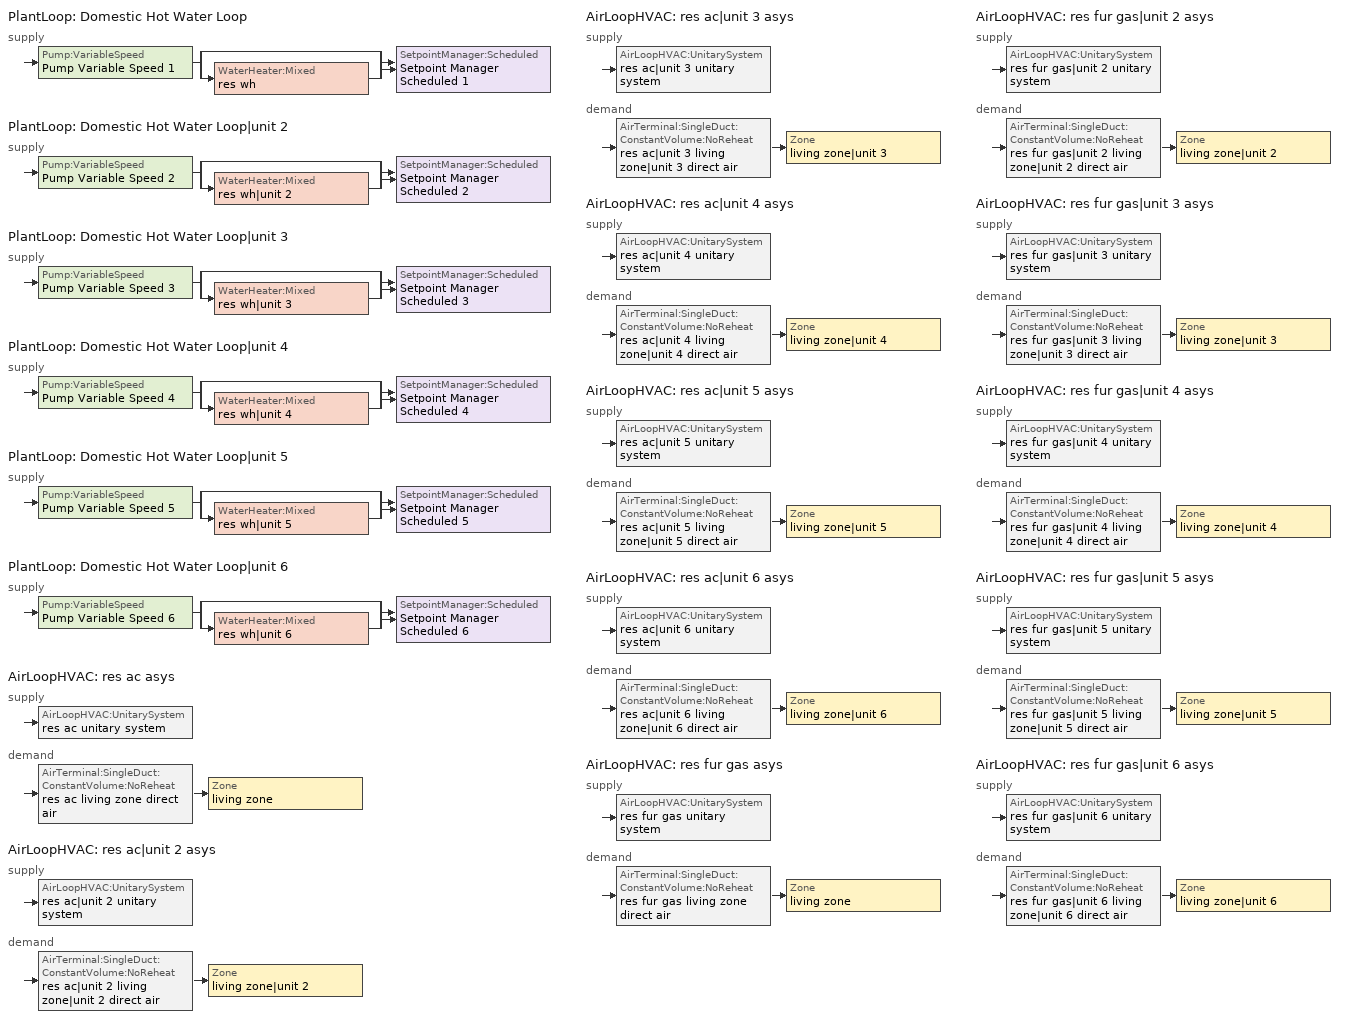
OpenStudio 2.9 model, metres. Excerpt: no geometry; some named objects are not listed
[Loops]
PlantLoop 'Domestic Hot Water Loop'
 supply: Pump:VariableSpeed 'Pump Variable Speed 1' > split
  | bypass
  | WaterHeater:Mixed 'res wh'
  join > SetpointManager:Scheduled 'Setpoint Manager Scheduled 1'
PlantLoop 'Domestic Hot Water Loop|unit 2'
 supply: Pump:VariableSpeed 'Pump Variable Speed 2' > split
  | bypass
  | WaterHeater:Mixed 'res wh|unit 2'
  join > SetpointManager:Scheduled 'Setpoint Manager Scheduled 2'
PlantLoop 'Domestic Hot Water Loop|unit 3'
 supply: Pump:VariableSpeed 'Pump Variable Speed 3' > split
  | bypass
  | WaterHeater:Mixed 'res wh|unit 3'
  join > SetpointManager:Scheduled 'Setpoint Manager Scheduled 3'
PlantLoop 'Domestic Hot Water Loop|unit 4'
 supply: Pump:VariableSpeed 'Pump Variable Speed 4' > split
  | bypass
  | WaterHeater:Mixed 'res wh|unit 4'
  join > SetpointManager:Scheduled 'Setpoint Manager Scheduled 4'
PlantLoop 'Domestic Hot Water Loop|unit 5'
 supply: Pump:VariableSpeed 'Pump Variable Speed 5' > split
  | bypass
  | WaterHeater:Mixed 'res wh|unit 5'
  join > SetpointManager:Scheduled 'Setpoint Manager Scheduled 5'
PlantLoop 'Domestic Hot Water Loop|unit 6'
 supply: Pump:VariableSpeed 'Pump Variable Speed 6' > split
  | bypass
  | WaterHeater:Mixed 'res wh|unit 6'
  join > SetpointManager:Scheduled 'Setpoint Manager Scheduled 6'
AirLoopHVAC 'res ac asys'
 supply: AirLoopHVAC:UnitarySystem 'res ac unitary system'
 demand: AirTerminal:SingleDuct:ConstantVolume:NoReheat 'res ac living zone direct air' > Zone 'living zone'
AirLoopHVAC 'res ac|unit 2 asys'
 supply: AirLoopHVAC:UnitarySystem 'res ac|unit 2 unitary system'
 demand: AirTerminal:SingleDuct:ConstantVolume:NoReheat 'res ac|unit 2 living zone|unit 2 direct air' > Zone 'living zone|unit 2'
AirLoopHVAC 'res ac|unit 3 asys'
 supply: AirLoopHVAC:UnitarySystem 'res ac|unit 3 unitary system'
 demand: AirTerminal:SingleDuct:ConstantVolume:NoReheat 'res ac|unit 3 living zone|unit 3 direct air' > Zone 'living zone|unit 3'
AirLoopHVAC 'res ac|unit 4 asys'
 supply: AirLoopHVAC:UnitarySystem 'res ac|unit 4 unitary system'
 demand: AirTerminal:SingleDuct:ConstantVolume:NoReheat 'res ac|unit 4 living zone|unit 4 direct air' > Zone 'living zone|unit 4'
AirLoopHVAC 'res ac|unit 5 asys'
 supply: AirLoopHVAC:UnitarySystem 'res ac|unit 5 unitary system'
 demand: AirTerminal:SingleDuct:ConstantVolume:NoReheat 'res ac|unit 5 living zone|unit 5 direct air' > Zone 'living zone|unit 5'
AirLoopHVAC 'res ac|unit 6 asys'
 supply: AirLoopHVAC:UnitarySystem 'res ac|unit 6 unitary system'
 demand: AirTerminal:SingleDuct:ConstantVolume:NoReheat 'res ac|unit 6 living zone|unit 6 direct air' > Zone 'living zone|unit 6'
AirLoopHVAC 'res fur gas asys'
 supply: AirLoopHVAC:UnitarySystem 'res fur gas unitary system'
 demand: AirTerminal:SingleDuct:ConstantVolume:NoReheat 'res fur gas living zone direct air' > Zone 'living zone'
AirLoopHVAC 'res fur gas|unit 2 asys'
 supply: AirLoopHVAC:UnitarySystem 'res fur gas|unit 2 unitary system'
 demand: AirTerminal:SingleDuct:ConstantVolume:NoReheat 'res fur gas|unit 2 living zone|unit 2 direct air' > Zone 'living zone|unit 2'
AirLoopHVAC 'res fur gas|unit 3 asys'
 supply: AirLoopHVAC:UnitarySystem 'res fur gas|unit 3 unitary system'
 demand: AirTerminal:SingleDuct:ConstantVolume:NoReheat 'res fur gas|unit 3 living zone|unit 3 direct air' > Zone 'living zone|unit 3'
AirLoopHVAC 'res fur gas|unit 4 asys'
 supply: AirLoopHVAC:UnitarySystem 'res fur gas|unit 4 unitary system'
 demand: AirTerminal:SingleDuct:ConstantVolume:NoReheat 'res fur gas|unit 4 living zone|unit 4 direct air' > Zone 'living zone|unit 4'
AirLoopHVAC 'res fur gas|unit 5 asys'
 supply: AirLoopHVAC:UnitarySystem 'res fur gas|unit 5 unitary system'
 demand: AirTerminal:SingleDuct:ConstantVolume:NoReheat 'res fur gas|unit 5 living zone|unit 5 direct air' > Zone 'living zone|unit 5'
AirLoopHVAC 'res fur gas|unit 6 asys'
 supply: AirLoopHVAC:UnitarySystem 'res fur gas|unit 6 unitary system'
 demand: AirTerminal:SingleDuct:ConstantVolume:NoReheat 'res fur gas|unit 6 living zone|unit 6 direct air' > Zone 'living zone|unit 6'
[Sizing:Zone] Zone Cooling Design Supply Air Temperature Input Method=SupplyAirTemperature; Zone Cooling Design Supply Air Temperature {C}=14; Zone Cooling Design Supply Air Temperature Difference {deltaC}=11.11; Zone Heating Design Supply Air Temperature Input Method=SupplyAirTemperature; Zone Heating Design Supply Air Temperature {C}=40; Zone Heating Design Supply Air Temperature Difference {deltaC}=11.11; Zone Cooling Design Supply Air Humidity Ratio {kg-H2O/kg-air}=0.0085; Zone Heating Design Supply Air Humidity Ratio {kg-H2O/kg-air}=0.008; Cooling Design Air Flow Method=DesignDay; Heating Design Air Flow Method=DesignDay; Account for Dedicated Outdoor Air System=No; Dedicated Outdoor Air System Control Strategy=NeutralSupplyAir; Dedicated Outdoor Air Low Setpoint Temperature for Design {C}=autosize; Dedicated Outdoor Air High Setpoint Temperature for Design {C}=autosize
living zone; living zone|unit 2; living zone|unit 3; living zone|unit 4; living zone|unit 5; living zone|unit 6; corridor zone; unfinished basement zone; res ds res ac asys ret air zone; res ds res fur gas asys ret air zone; res ds res ac_unit 2 asys ret air zone; res ds res fur gas_unit 2 asys ret air zone; res ds res ac_unit 3 asys ret air zone; res ds res fur gas_unit 3 asys ret air zone; res ds res ac_unit 4 asys ret air zone; res ds res fur gas_unit 4 asys ret air zone; res ds res ac_unit 5 asys ret air zone; res ds res fur gas_unit 5 asys ret air zone; res ds res ac_unit 6 asys ret air zone; res ds res fur gas_unit 6 asys ret air zone
[Zone equipment]
living zone: res ac living zone direct air, res fur gas living zone direct air
living zone|unit 2: res ac|unit 2 living zone|unit 2 direct air, res fur gas|unit 2 living zone|unit 2 direct air
living zone|unit 3: res ac|unit 3 living zone|unit 3 direct air, res fur gas|unit 3 living zone|unit 3 direct air
living zone|unit 4: res ac|unit 4 living zone|unit 4 direct air, res fur gas|unit 4 living zone|unit 4 direct air
living zone|unit 5: res ac|unit 5 living zone|unit 5 direct air, res fur gas|unit 5 living zone|unit 5 direct air
living zone|unit 6: res ac|unit 6 living zone|unit 6 direct air, res fur gas|unit 6 living zone|unit 6 direct air
[External:File]
8760.csv: File=8760.csv
[PlantLoop] Glycol Concentration=0; Maximum Loop Flow Rate {m3/s}=0.01; Plant Loop Volume {m3}=0.003; Load Distribution Scheme=Optimal
Domestic Hot Water Loop; Domestic Hot Water Loop|unit 2; Domestic Hot Water Loop|unit 3; Domestic Hot Water Loop|unit 4; Domestic Hot Water Loop|unit 5; Domestic Hot Water Loop|unit 6
[Sizing:Plant] Loop Type=Heating; Design Loop Exit Temperature {C}=51.6667; Loop Design Temperature Difference {deltaC}=5.55556; Sizing Option=NonCoincident; Zone Timesteps in Averaging Window=1; Coincident Sizing Factor Mode=None
Domestic Hot Water Loop; Domestic Hot Water Loop|unit 2; Domestic Hot Water Loop|unit 3; Domestic Hot Water Loop|unit 4; Domestic Hot Water Loop|unit 5; Domestic Hot Water Loop|unit 6
[Pump:VariableSpeed] Rated Flow Rate {m3/s}=0.01; Rated Pump Head {Pa}=1; Rated Power Consumption {W}=0; Motor Efficiency=1; Fraction of Motor Inefficiencies to Fluid Stream=0; Coefficient 1 of the Part Load Performance Curve=0; Coefficient 2 of the Part Load Performance Curve=1; Coefficient 3 of the Part Load Performance Curve=0; Coefficient 4 of the Part Load Performance Curve=0; Pump Control Type=Intermittent; Skin Loss Radiative Fraction=0.5; Design Power Sizing Method=PowerPerFlowPerPressure; Design Electric Power per Unit Flow Rate {W/(m3/s)}=348701.1; Design Shaft Power per Unit Flow Rate per Unit Head {W-s/m3-Pa}=1.28205; Design Minimum Flow Rate Fraction=0
Pump Variable Speed 1; Pump Variable Speed 2; Pump Variable Speed 3; Pump Variable Speed 4; Pump Variable Speed 5; Pump Variable Speed 6
[SetpointManager:Scheduled] Control Variable=Temperature
Name | Schedule
Setpoint Manager Scheduled 1 | dhw temp
Setpoint Manager Scheduled 2 | dhw temp 1
Setpoint Manager Scheduled 3 | dhw temp 2
Setpoint Manager Scheduled 4 | dhw temp 3
Setpoint Manager Scheduled 5 | dhw temp 4
Setpoint Manager Scheduled 6 | dhw temp 5
[WaterHeater:Mixed] Tank Volume {m3}=0.107884; Deadband Temperature Difference {deltaC}=2; Maximum Temperature Limit {C}=99; Heater Control Type=Cycle; Heater Maximum Capacity {W}=11722.8; Heater Minimum Capacity {W}=0; Heater Fuel Type=NaturalGas; Heater Thermal Efficiency=0.773298; Off Cycle Parasitic Fuel Consumption Rate {W}=0; Off Cycle Parasitic Fuel Type=Electricity; Off Cycle Parasitic Heat Fraction to Tank=0; On Cycle Parasitic Fuel Consumption Rate {W}=0; On Cycle Parasitic Fuel Type=Electricity; On Cycle Parasitic Heat Fraction to Tank=0; Ambient Temperature Indicator=ThermalZone; Ambient Temperature Thermal Zone=unfinished basement zone; Off Cycle Loss Coefficient to Ambient Temperature {W/K}=4.15693; Off Cycle Loss Fraction to Thermal Zone=0.64; On Cycle Loss Coefficient to Ambient Temperature {W/K}=4.15693; On Cycle Loss Fraction to Thermal Zone=1; Use Side Effectiveness=1; Source Side Effectiveness=1; Use Side Design Flow Rate {m3/s}=autosize; Source Side Design Flow Rate {m3/s}=autosize; Indirect Water Heating Recovery Time {hr}=1.5; Source Side Flow Control Mode=IndirectHeatPrimarySetpoint
Name | Setpoint Temperature Schedule
res wh | WH Setpoint Temp
res wh|unit 2 | WH Setpoint Temp 1
res wh|unit 3 | WH Setpoint Temp 2
res wh|unit 4 | WH Setpoint Temp 3
res wh|unit 5 | WH Setpoint Temp 4
res wh|unit 6 | WH Setpoint Temp 5
[Coil:Cooling:DX:SingleSpeed] Availability Schedule=Always On Discrete; Rated Total Cooling Capacity {W}=17584.3; Rated Sensible Heat Ratio=0.740403; Rated COP {W/W}=3.95054; Rated Air Flow Rate {m3/s}=0.911095; Rated Evaporator Fan Power Per Volume Flow Rate {W/(m3/s)}=773.391; Nominal Time for Condensate Removal to Begin {s}=1000; Ratio of Initial Moisture Evaporation Rate and Steady State Latent Capacity=1.5; Maximum Cycling Rate {cycles/hr}=3; Latent Capacity Time Constant {s}=45; Condenser Type=AirCooled; Evaporative Condenser Effectiveness=0; Evaporative Condenser Air Flow Rate {m3/s}=Autosize; Evaporative Condenser Pump Rated Power Consumption {W}=Autosize; Crankcase Heater Capacity {W}=0; Maximum Outdoor Dry-Bulb Temperature for Crankcase Heater Operation {C}=12.7778; Basin Heater Capacity {W/K}=0; Basin Heater Setpoint Temperature {C}=10
Name | Total Cooling Capacity Function of Temperature Curve | Total Cooling Capacity Function of Flow Fraction Curve | Energy Input Ratio Function of Temperature Curve | Energy Input Ratio Function of Flow Fraction Curve | Part Load Fraction Correlation Curve
res ac cooling coil | Cool-Cap-fT1 | Cool-Cap-fFF1 | Cool-EIR-fT1 | Cool-EIR-fFF1 | Cool-PLF-fPLR1
res ac|unit 2 cooling coil | Cool-Cap-fT1 1 | Cool-Cap-fFF1 1 | Cool-EIR-fT1 1 | Cool-EIR-fFF1 1 | Cool-PLF-fPLR1 1
res ac|unit 3 cooling coil | Cool-Cap-fT1 2 | Cool-Cap-fFF1 2 | Cool-EIR-fT1 2 | Cool-EIR-fFF1 2 | Cool-PLF-fPLR1 2
res ac|unit 4 cooling coil | Cool-Cap-fT1 3 | Cool-Cap-fFF1 3 | Cool-EIR-fT1 3 | Cool-EIR-fFF1 3 | Cool-PLF-fPLR1 3
res ac|unit 5 cooling coil | Cool-Cap-fT1 4 | Cool-Cap-fFF1 4 | Cool-EIR-fT1 4 | Cool-EIR-fFF1 4 | Cool-PLF-fPLR1 4
res ac|unit 6 cooling coil | Cool-Cap-fT1 5 | Cool-Cap-fFF1 5 | Cool-EIR-fT1 5 | Cool-EIR-fFF1 5 | Cool-PLF-fPLR1 5
[Fan:OnOff] Availability Schedule=Always On Discrete; Fan Total Efficiency=0.75; Pressure Rise {Pa}=794.58; Maximum Flow Rate {m3/s}=1.17751; Motor Efficiency=1; Motor In Airstream Fraction=1
Name | Fan Power Ratio Function of Speed Ratio Curve | Fan Efficiency Ratio Function of Speed Ratio Curve
res ac clg supply fan | Fan On Off Power Curve | Fan On Off Efficiency Curve
res ac|unit 2 clg supply fan | Fan On Off Power Curve 1 | Fan On Off Efficiency Curve 1
res ac|unit 3 clg supply fan | Fan On Off Power Curve 2 | Fan On Off Efficiency Curve 2
res ac|unit 4 clg supply fan | Fan On Off Power Curve 3 | Fan On Off Efficiency Curve 3
res ac|unit 5 clg supply fan | Fan On Off Power Curve 4 | Fan On Off Efficiency Curve 4
res ac|unit 6 clg supply fan | Fan On Off Power Curve 5 | Fan On Off Efficiency Curve 5
res fur gas htg supply fan | Fan On Off Power Curve 6 | Fan On Off Efficiency Curve 6
res fur gas|unit 2 htg supply fan | Fan On Off Power Curve 7 | Fan On Off Efficiency Curve 7
res fur gas|unit 3 htg supply fan | Fan On Off Power Curve 8 | Fan On Off Efficiency Curve 8
res fur gas|unit 4 htg supply fan | Fan On Off Power Curve 9 | Fan On Off Efficiency Curve 9
res fur gas|unit 5 htg supply fan | Fan On Off Power Curve 10 | Fan On Off Efficiency Curve 10
res fur gas|unit 6 htg supply fan | Fan On Off Power Curve 11 | Fan On Off Efficiency Curve 11
[AirLoopHVAC:UnitarySystem] Control Type=Load; Dehumidification Control Type=None; Availability Schedule=Always On Discrete; Fan Placement=BlowThrough; Supply Air Fan Operating Mode Schedule=Always Off Discrete; DX Heating Coil Sizing Ratio=1; Use DOAS DX Cooling Coil=No; DOAS DX Cooling Coil Leaving Minimum Air Temperature {C}=2; Latent Load Control=SensibleOnlyLoadControl; Supply Air Flow Rate Method During Cooling Operation=SupplyAirFlowRate; Supply Air Flow Rate Method During Heating Operation=SupplyAirFlowRate; Supply Air Flow Rate When No Cooling or Heating is Required {m3/s}=0; Maximum Supply Air Temperature {C}=48.8889; Maximum Outdoor Dry-Bulb Temperature for Supplemental Heater Operation {C}=21; Maximum Cycling Rate {cycles/hr}=2.5; Heat Pump Time Constant {s}=60; Fraction of On-Cycle Power Use=0.01; Heat Pump Fan Delay Time {s}=60; Ancilliary On-Cycle Electric Power {W}=0; Ancilliary Off-Cycle Electric Power {W}=0
Name | Controlling Zone or Thermostat Location | Supply Fan | Cooling Coil | Supply Air Flow Rate During Cooling Operation {m3/s} | Supply Air Flow Rate During Heating Operation {m3/s} | Heating Coil
res ac unitary system | living zone | res ac clg supply fan | res ac cooling coil | 1.17751 | 0
res ac|unit 2 unitary system | living zone|unit 2 | res ac|unit 2 clg supply fan | res ac|unit 2 cooling coil | 1.17751 | 0
res ac|unit 3 unitary system | living zone|unit 3 | res ac|unit 3 clg supply fan | res ac|unit 3 cooling coil | 1.17751 | 0
res ac|unit 4 unitary system | living zone|unit 4 | res ac|unit 4 clg supply fan | res ac|unit 4 cooling coil | 1.17751 | 0
res ac|unit 5 unitary system | living zone|unit 5 | res ac|unit 5 clg supply fan | res ac|unit 5 cooling coil | 1.17751 | 0
res ac|unit 6 unitary system | living zone|unit 6 | res ac|unit 6 clg supply fan | res ac|unit 6 cooling coil | 1.17751 | 0
res fur gas unitary system | living zone | res fur gas htg supply fan |  | 0 | 1.04204 | res fur gas heating coil
res fur gas|unit 2 unitary system | living zone|unit 2 | res fur gas|unit 2 htg supply fan |  | 0 | 1.04204 | res fur gas|unit 2 heating coil
res fur gas|unit 3 unitary system | living zone|unit 3 | res fur gas|unit 3 htg supply fan |  | 0 | 1.04204 | res fur gas|unit 3 heating coil
res fur gas|unit 4 unitary system | living zone|unit 4 | res fur gas|unit 4 htg supply fan |  | 0 | 1.04204 | res fur gas|unit 4 heating coil
res fur gas|unit 5 unitary system | living zone|unit 5 | res fur gas|unit 5 htg supply fan |  | 0 | 1.04204 | res fur gas|unit 5 heating coil
res fur gas|unit 6 unitary system | living zone|unit 6 | res fur gas|unit 6 htg supply fan |  | 0 | 1.04204 | res fur gas|unit 6 heating coil
[AirLoopHVAC] Availability Schedule=Always On Discrete; Design Supply Air Flow Rate {m3/s}=1.17751
res ac asys; res ac|unit 2 asys; res ac|unit 3 asys; res ac|unit 4 asys; res ac|unit 5 asys; res ac|unit 6 asys; res fur gas asys; res fur gas|unit 2 asys; res fur gas|unit 3 asys; res fur gas|unit 4 asys; res fur gas|unit 5 asys; res fur gas|unit 6 asys
[Sizing:System] Type of Load to Size On=Sensible; Design Outdoor Air Flow Rate {m3/s}=Autosize; Central Heating Maximum System Air Flow Ratio=0.3; Preheat Design Temperature {C}=7; Preheat Design Humidity Ratio {kg-H2O/kg-Air}=0.008; Precool Design Temperature {C}=12.8; Precool Design Humidity Ratio {kg-H2O/kg-Air}=0.008; Central Cooling Design Supply Air Temperature {C}=12.8; Central Heating Design Supply Air Temperature {C}=16.7; Sizing Option=NonCoincident; 100% Outdoor Air in Cooling=Yes; 100% Outdoor Air in Heating=Yes; Central Cooling Design Supply Air Humidity Ratio {kg-H2O/kg-Air}=0.0085; Central Heating Design Supply Air Humidity Ratio {kg-H2O/kg-Air}=0.008; Cooling Design Air Flow Method=DesignDay; Cooling Design Air Flow Rate {m3/s}=0; Heating Design Air Flow Method=DesignDay; Heating Design Air Flow Rate {m3/s}=0; System Outdoor Air Method=ZoneSum; Zone Maximum Outdoor Air Fraction=1; Cooling Supply Air Flow Rate Per Floor Area {m3/s-m2}=0.00996765; Cooling Fraction of Autosized Cooling Supply Air Flow Rate=1; Cooling Supply Air Flow Rate Per Unit Cooling Capacity {m3/s-W}=3.94755e-05; Heating Supply Air Flow Rate Per Floor Area {m3/s-m2}=0.00996765; Heating Fraction of Autosized Heating Supply Air Flow Rate=1; Heating Fraction of Autosized Cooling Supply Air Flow Rate=1; Heating Supply Air Flow Rate Per Unit Heating Capacity {m3/s-W}=3.15882e-05; Cooling Design Capacity Method=CoolingDesignCapacity; Cooling Design Capacity {W}=autosize; Cooling Design Capacity Per Floor Area {W/m2}=234.7; Fraction of Autosized Cooling Design Capacity=1; Heating Design Capacity Method=HeatingDesignCapacity; Heating Design Capacity {W}=autosize; Heating Design Capacity Per Floor Area {W/m2}=157; Fraction of Autosized Heating Design Capacity=1; Central Cooling Capacity Control Method=OnOff
res ac asys; res ac|unit 2 asys; res ac|unit 3 asys; res ac|unit 4 asys; res ac|unit 5 asys; res ac|unit 6 asys; res fur gas asys; res fur gas|unit 2 asys; res fur gas|unit 3 asys; res fur gas|unit 4 asys; res fur gas|unit 5 asys; res fur gas|unit 6 asys
[AirTerminal:SingleDuct:ConstantVolume:NoReheat] Availability Schedule=Always On Discrete; Maximum Air Flow Rate {m3/s}=1.17751
res ac living zone direct air; res ac|unit 2 living zone|unit 2 direct air; res ac|unit 3 living zone|unit 3 direct air; res ac|unit 4 living zone|unit 4 direct air; res ac|unit 5 living zone|unit 5 direct air; res ac|unit 6 living zone|unit 6 direct air; res fur gas living zone direct air; res fur gas|unit 2 living zone|unit 2 direct air; res fur gas|unit 3 living zone|unit 3 direct air; res fur gas|unit 4 living zone|unit 4 direct air; res fur gas|unit 5 living zone|unit 5 direct air; res fur gas|unit 6 living zone|unit 6 direct air
[Coil:Heating:Gas] Availability Schedule=Always On Discrete; Gas Burner Efficiency=0.8; Nominal Capacity {W}=29307.1; Parasitic Electric Load {W}=76; Parasitic Gas Load {W}=0; Fuel Type=NaturalGas
res fur gas heating coil; res fur gas|unit 2 heating coil; res fur gas|unit 3 heating coil; res fur gas|unit 4 heating coil; res fur gas|unit 5 heating coil; res fur gas|unit 6 heating coil
[EnergyManagementSystem:Sensor]
Name | Output Variable or Output Meter | Output Variable or Output Meter Index Key
res_nv_pb_s | Site Outdoor Air Barometric Pressure
res_af_vw_s | Site Wind Speed
res_nv_wt_s | Site Outdoor Air Humidity Ratio
res_af_1_tin_s | Zone Mean Air Temperature | living zone
res_af_1_tt_s | Zone Outdoor Air Drybulb Temperature | living zone
res_nv_1_nva_s | Schedule Value | res nv_1 avail schedule
res_nv_1_sp_s | Schedule Value | res nv_1 temp schedule
res_ds_res_ac_asys_fan_rtf_s | Fan Runtime Fraction | res ac clg supply fan
res_ds_res_fur_gas_asys_fan_rtf_s | Fan Runtime Fraction | res fur gas htg supply fan
res_ds_res_ac_asys_win_s; res_ds_res_fur_gas_asys_win_s | Zone Mean Air Humidity Ratio | living zone
res_ds_res_ac_asys_ah_mfr_s | System Node Mass Flow Rate | Node 77
res_ds_res_ac_asys_ah_vfr_s | System Node Current Density Volume Flow Rate | Node 77
res_ds_res_ac_asys_ah_tt_s | System Node Temperature | Node 77
res_ds_res_ac_asys_ra_t_s | System Node Temperature | Node 80
res_ds_res_ac_asys_ah_wt_s | System Node Humidity Ratio | Node 77
res_ds_res_ac_asys_ra_w_s | System Node Humidity Ratio | Node 80
res_ds_res_ac_asys_ah_t_s; res_ds_res_fur_gas_asys_ah_t_s; res_ds_res_ac_unit_2_asys_ah_t_s; res_ds_res_fur_gas_unit_2_asys_ah_t_s; res_ds_res_ac_unit_3_asys_ah_t_s; res_ds_res_fur_gas_unit_3_asys_ah_t_s; res_ds_res_ac_unit_4_asys_ah_t_s; res_ds_res_fur_gas_unit_4_asys_ah_t_s; res_ds_res_ac_unit_5_asys_ah_t_s; res_ds_res_fur_gas_unit_5_asys_ah_t_s; res_ds_res_ac_unit_6_asys_ah_t_s; res_ds_res_fur_gas_unit_6_asys_ah_t_s | Zone Air Temperature | unfinished basement zone
res_ds_res_ac_asys_ah_w_s; res_ds_res_fur_gas_asys_ah_w_s; res_ds_res_ac_unit_2_asys_ah_w_s; res_ds_res_fur_gas_unit_2_asys_ah_w_s; res_ds_res_ac_unit_3_asys_ah_w_s; res_ds_res_fur_gas_unit_3_asys_ah_w_s; res_ds_res_ac_unit_4_asys_ah_w_s; res_ds_res_fur_gas_unit_4_asys_ah_w_s; res_ds_res_ac_unit_5_asys_ah_w_s; res_ds_res_fur_gas_unit_5_asys_ah_w_s; res_ds_res_ac_unit_6_asys_ah_w_s; res_ds_res_fur_gas_unit_6_asys_ah_w_s | Zone Mean Air Humidity Ratio | unfinished basement zone
res_ds_res_fur_gas_asys_ah_mfr_s | System Node Mass Flow Rate | Node 119
res_ds_res_fur_gas_asys_ah_vfr_s | System Node Current Density Volume Flow Rate | Node 119
res_ds_res_fur_gas_asys_ah_tt_s | System Node Temperature | Node 119
res_ds_res_fur_gas_asys_ra_t_s | System Node Temperature | Node 122
res_ds_res_fur_gas_asys_ah_wt_s | System Node Humidity Ratio | Node 119
res_ds_res_fur_gas_asys_ra_w_s | System Node Humidity Ratio | Node 122
res_infil_1_range_sch_s | Schedule Value | res mv_1 range exhaust schedule
res_infil_1_bath_sch_s | Schedule Value | res mv_1 bath exhaust schedule
res_infil_1_wh_sch_s; res_infil_2_wh_sch_s; res_infil_3_wh_sch_s; res_infil_4_wh_sch_s; res_infil_5_wh_sch_s; res_infil_6_wh_sch_s | Schedule Value | Always On Discrete
res_af_2_tin_s | Zone Mean Air Temperature | living zone|unit 2
res_af_2_tt_s | Zone Outdoor Air Drybulb Temperature | living zone|unit 2
res_nv_2_nva_s | Schedule Value | res nv_2 avail schedule
res_nv_2_sp_s | Schedule Value | res nv_2 temp schedule
res_ds_res_ac_unit_2_asys_fan_rtf_s | Fan Runtime Fraction | res ac|unit 2 clg supply fan
res_ds_res_fur_gas_unit_2_asys_fan_rtf_s | Fan Runtime Fraction | res fur gas|unit 2 htg supply fan
res_ds_res_ac_unit_2_asys_win_s; res_ds_res_fur_gas_unit_2_asys_win_s | Zone Mean Air Humidity Ratio | living zone|unit 2
res_ds_res_ac_unit_2_asys_ah_mfr_s | System Node Mass Flow Rate | Node 84
res_ds_res_ac_unit_2_asys_ah_vfr_s | System Node Current Density Volume Flow Rate | Node 84
res_ds_res_ac_unit_2_asys_ah_tt_s | System Node Temperature | Node 84
res_ds_res_ac_unit_2_asys_ra_t_s | System Node Temperature | Node 87
res_ds_res_ac_unit_2_asys_ah_wt_s | System Node Humidity Ratio | Node 84
res_ds_res_ac_unit_2_asys_ra_w_s | System Node Humidity Ratio | Node 87
res_ds_res_fur_gas_unit_2_asys_ah_mfr_s | System Node Mass Flow Rate | Node 126
res_ds_res_fur_gas_unit_2_asys_ah_vfr_s | System Node Current Density Volume Flow Rate | Node 126
res_ds_res_fur_gas_unit_2_asys_ah_tt_s | System Node Temperature | Node 126
res_ds_res_fur_gas_unit_2_asys_ra_t_s | System Node Temperature | Node 129
res_ds_res_fur_gas_unit_2_asys_ah_wt_s | System Node Humidity Ratio | Node 126
res_ds_res_fur_gas_unit_2_asys_ra_w_s | System Node Humidity Ratio | Node 129
res_infil_2_range_sch_s | Schedule Value | res mv_2 range exhaust schedule
res_infil_2_bath_sch_s | Schedule Value | res mv_2 bath exhaust schedule
res_af_3_tin_s | Zone Mean Air Temperature | living zone|unit 3
res_af_3_tt_s | Zone Outdoor Air Drybulb Temperature | living zone|unit 3
res_nv_3_nva_s | Schedule Value | res nv_3 avail schedule
res_nv_3_sp_s | Schedule Value | res nv_3 temp schedule
res_ds_res_ac_unit_3_asys_fan_rtf_s | Fan Runtime Fraction | res ac|unit 3 clg supply fan
res_ds_res_fur_gas_unit_3_asys_fan_rtf_s | Fan Runtime Fraction | res fur gas|unit 3 htg supply fan
res_ds_res_ac_unit_3_asys_win_s; res_ds_res_fur_gas_unit_3_asys_win_s | Zone Mean Air Humidity Ratio | living zone|unit 3
res_ds_res_ac_unit_3_asys_ah_mfr_s | System Node Mass Flow Rate | Node 91
res_ds_res_ac_unit_3_asys_ah_vfr_s | System Node Current Density Volume Flow Rate | Node 91
res_ds_res_ac_unit_3_asys_ah_tt_s | System Node Temperature | Node 91
res_ds_res_ac_unit_3_asys_ra_t_s | System Node Temperature | Node 94
res_ds_res_ac_unit_3_asys_ah_wt_s | System Node Humidity Ratio | Node 91
res_ds_res_ac_unit_3_asys_ra_w_s | System Node Humidity Ratio | Node 94
res_ds_res_fur_gas_unit_3_asys_ah_mfr_s | System Node Mass Flow Rate | Node 133
res_ds_res_fur_gas_unit_3_asys_ah_vfr_s | System Node Current Density Volume Flow Rate | Node 133
res_ds_res_fur_gas_unit_3_asys_ah_tt_s | System Node Temperature | Node 133
res_ds_res_fur_gas_unit_3_asys_ra_t_s | System Node Temperature | Node 136
res_ds_res_fur_gas_unit_3_asys_ah_wt_s | System Node Humidity Ratio | Node 133
res_ds_res_fur_gas_unit_3_asys_ra_w_s | System Node Humidity Ratio | Node 136
res_infil_3_range_sch_s | Schedule Value | res mv_3 range exhaust schedule
res_infil_3_bath_sch_s | Schedule Value | res mv_3 bath exhaust schedule
res_af_4_tin_s | Zone Mean Air Temperature | living zone|unit 4
res_af_4_tt_s | Zone Outdoor Air Drybulb Temperature | living zone|unit 4
res_nv_4_nva_s | Schedule Value | res nv_4 avail schedule
res_nv_4_sp_s | Schedule Value | res nv_4 temp schedule
res_ds_res_ac_unit_4_asys_fan_rtf_s | Fan Runtime Fraction | res ac|unit 4 clg supply fan
res_ds_res_fur_gas_unit_4_asys_fan_rtf_s | Fan Runtime Fraction | res fur gas|unit 4 htg supply fan
res_ds_res_ac_unit_4_asys_win_s; res_ds_res_fur_gas_unit_4_asys_win_s | Zone Mean Air Humidity Ratio | living zone|unit 4
res_ds_res_ac_unit_4_asys_ah_mfr_s | System Node Mass Flow Rate | Node 98
res_ds_res_ac_unit_4_asys_ah_vfr_s | System Node Current Density Volume Flow Rate | Node 98
res_ds_res_ac_unit_4_asys_ah_tt_s | System Node Temperature | Node 98
res_ds_res_ac_unit_4_asys_ra_t_s | System Node Temperature | Node 101
res_ds_res_ac_unit_4_asys_ah_wt_s | System Node Humidity Ratio | Node 98
res_ds_res_ac_unit_4_asys_ra_w_s | System Node Humidity Ratio | Node 101
res_ds_res_fur_gas_unit_4_asys_ah_mfr_s | System Node Mass Flow Rate | Node 140
res_ds_res_fur_gas_unit_4_asys_ah_vfr_s | System Node Current Density Volume Flow Rate | Node 140
res_ds_res_fur_gas_unit_4_asys_ah_tt_s | System Node Temperature | Node 140
res_ds_res_fur_gas_unit_4_asys_ra_t_s | System Node Temperature | Node 143
res_ds_res_fur_gas_unit_4_asys_ah_wt_s | System Node Humidity Ratio | Node 140
res_ds_res_fur_gas_unit_4_asys_ra_w_s | System Node Humidity Ratio | Node 143
res_infil_4_range_sch_s | Schedule Value | res mv_4 range exhaust schedule
res_infil_4_bath_sch_s | Schedule Value | res mv_4 bath exhaust schedule
res_af_5_tin_s | Zone Mean Air Temperature | living zone|unit 5
res_af_5_tt_s | Zone Outdoor Air Drybulb Temperature | living zone|unit 5
res_nv_5_nva_s | Schedule Value | res nv_5 avail schedule
res_nv_5_sp_s | Schedule Value | res nv_5 temp schedule
res_ds_res_ac_unit_5_asys_fan_rtf_s | Fan Runtime Fraction | res ac|unit 5 clg supply fan
res_ds_res_fur_gas_unit_5_asys_fan_rtf_s | Fan Runtime Fraction | res fur gas|unit 5 htg supply fan
res_ds_res_ac_unit_5_asys_win_s; res_ds_res_fur_gas_unit_5_asys_win_s | Zone Mean Air Humidity Ratio | living zone|unit 5
res_ds_res_ac_unit_5_asys_ah_mfr_s | System Node Mass Flow Rate | Node 105
res_ds_res_ac_unit_5_asys_ah_vfr_s | System Node Current Density Volume Flow Rate | Node 105
res_ds_res_ac_unit_5_asys_ah_tt_s | System Node Temperature | Node 105
res_ds_res_ac_unit_5_asys_ra_t_s | System Node Temperature | Node 108
res_ds_res_ac_unit_5_asys_ah_wt_s | System Node Humidity Ratio | Node 105
res_ds_res_ac_unit_5_asys_ra_w_s | System Node Humidity Ratio | Node 108
res_ds_res_fur_gas_unit_5_asys_ah_mfr_s | System Node Mass Flow Rate | Node 147
res_ds_res_fur_gas_unit_5_asys_ah_vfr_s | System Node Current Density Volume Flow Rate | Node 147
res_ds_res_fur_gas_unit_5_asys_ah_tt_s | System Node Temperature | Node 147
res_ds_res_fur_gas_unit_5_asys_ra_t_s | System Node Temperature | Node 150
res_ds_res_fur_gas_unit_5_asys_ah_wt_s | System Node Humidity Ratio | Node 147
res_ds_res_fur_gas_unit_5_asys_ra_w_s | System Node Humidity Ratio | Node 150
res_infil_5_range_sch_s | Schedule Value | res mv_5 range exhaust schedule
res_infil_5_bath_sch_s | Schedule Value | res mv_5 bath exhaust schedule
res_af_6_tin_s | Zone Mean Air Temperature | living zone|unit 6
res_af_6_tt_s | Zone Outdoor Air Drybulb Temperature | living zone|unit 6
res_nv_6_nva_s | Schedule Value | res nv_6 avail schedule
res_nv_6_sp_s | Schedule Value | res nv_6 temp schedule
res_ds_res_ac_unit_6_asys_fan_rtf_s | Fan Runtime Fraction | res ac|unit 6 clg supply fan
res_ds_res_fur_gas_unit_6_asys_fan_rtf_s | Fan Runtime Fraction | res fur gas|unit 6 htg supply fan
res_ds_res_ac_unit_6_asys_win_s; res_ds_res_fur_gas_unit_6_asys_win_s | Zone Mean Air Humidity Ratio | living zone|unit 6
res_ds_res_ac_unit_6_asys_ah_mfr_s | System Node Mass Flow Rate | Node 112
res_ds_res_ac_unit_6_asys_ah_vfr_s | System Node Current Density Volume Flow Rate | Node 112
res_ds_res_ac_unit_6_asys_ah_tt_s | System Node Temperature | Node 112
res_ds_res_ac_unit_6_asys_ra_t_s | System Node Temperature | Node 115
res_ds_res_ac_unit_6_asys_ah_wt_s | System Node Humidity Ratio | Node 112
res_ds_res_ac_unit_6_asys_ra_w_s | System Node Humidity Ratio | Node 115
res_ds_res_fur_gas_unit_6_asys_ah_mfr_s | System Node Mass Flow Rate | Node 154
res_ds_res_fur_gas_unit_6_asys_ah_vfr_s | System Node Current Density Volume Flow Rate | Node 154
res_ds_res_fur_gas_unit_6_asys_ah_tt_s | System Node Temperature | Node 154
res_ds_res_fur_gas_unit_6_asys_ra_t_s | System Node Temperature | Node 157
res_ds_res_fur_gas_unit_6_asys_ah_wt_s | System Node Humidity Ratio | Node 154
res_ds_res_fur_gas_unit_6_asys_ra_w_s | System Node Humidity Ratio | Node 157
res_infil_6_range_sch_s | Schedule Value | res mv_6 range exhaust schedule
res_infil_6_bath_sch_s | Schedule Value | res mv_6 bath exhaust schedule
[EnergyManagementSystem:Actuator]
Name | Actuated Component | Actuated Component Type | Actuated Component Control Type
res_nv_1_flow_act | res nv_1 flow | Zone Infiltration | Air Exchange Flow Rate
res_ds_res_ac_asys_SupSLkToLvEq_act | res ds res ac asys SupSLkToLvEq | OtherEquipment | Power Level
res_ds_res_ac_asys_SupLatLkToLvEq_act | res ds res ac asys SupLatLkToLvEq | OtherEquipment | Power Level
res_ds_res_ac_asys_SupDCnToLvEq_act | res ds res ac asys SupDCnToLvEq | OtherEquipment | Power Level
res_ds_res_ac_asys_SupDCnToAhEq_act | res ds res ac asys SupDCnToAhEq | OtherEquipment | Power Level
res_ds_res_ac_asys_RetDCnToPlEq_act | res ds res ac asys RetDCnToPlEq | OtherEquipment | Power Level
res_ds_res_ac_asys_RetDCnToAhEquip_act | res ds res ac asys RetDCnToAhEquip | OtherEquipment | Power Level
res_ds_res_ac_asys_SupSLkToAhEq_act | res ds res ac asys SupSLkToAhEq | OtherEquipment | Power Level
res_ds_res_ac_asys_SupLatLkToAhEq_act | res ds res ac asys SupLatLkToAhEq | OtherEquipment | Power Level
res_ds_res_ac_asys_RetSLkEq_act | res ds res ac asys RetSLkEq | OtherEquipment | Power Level
res_ds_res_ac_asys_RetLatLkEq_act | res ds res ac asys RetLatLkEq | OtherEquipment | Power Level
res_ds_res_ac_asys_AhToLivMix_act | res ds res ac asys AhToLivMix | ZoneMixing | Air Exchange Flow Rate
res_ds_res_ac_asys_LivToAhMix_act | res ds res ac asys LivToAhMix | ZoneMixing | Air Exchange Flow Rate
res_ds_res_fur_gas_asys_SupSLkToLvEq_act | res ds res fur gas asys SupSLkToLvEq | OtherEquipment | Power Level
res_ds_res_fur_gas_asys_SupLatLkToLvEq_act | res ds res fur gas asys SupLatLkToLvEq | OtherEquipment | Power Level
res_ds_res_fur_gas_asys_SupDCnToLvEq_act | res ds res fur gas asys SupDCnToLvEq | OtherEquipment | Power Level
res_ds_res_fur_gas_asys_SupDCnToAhEq_act | res ds res fur gas asys SupDCnToAhEq | OtherEquipment | Power Level
res_ds_res_fur_gas_asys_RetDCnToPlEq_act | res ds res fur gas asys RetDCnToPlEq | OtherEquipment | Power Level
res_ds_res_fur_gas_asys_RetDCnToAhEquip_act | res ds res fur gas asys RetDCnToAhEquip | OtherEquipment | Power Level
res_ds_res_fur_gas_asys_SupSLkToAhEq_act | res ds res fur gas asys SupSLkToAhEq | OtherEquipment | Power Level
res_ds_res_fur_gas_asys_SupLatLkToAhEq_act | res ds res fur gas asys SupLatLkToAhEq | OtherEquipment | Power Level
res_ds_res_fur_gas_asys_RetSLkEq_act | res ds res fur gas asys RetSLkEq | OtherEquipment | Power Level
res_ds_res_fur_gas_asys_RetLatLkEq_act | res ds res fur gas asys RetLatLkEq | OtherEquipment | Power Level
res_ds_res_fur_gas_asys_AhToLivMix_act | res ds res fur gas asys AhToLivMix | ZoneMixing | Air Exchange Flow Rate
res_ds_res_fur_gas_asys_LivToAhMix_act | res ds res fur gas asys LivToAhMix | ZoneMixing | Air Exchange Flow Rate
res_infil_1_house_fan_act | res infil_1 house fan | ElectricEquipment | Electric Power Level
res_infil_1_range_fan_act | res infil_1 range fan | ElectricEquipment | Electric Power Level
res_infil_1_bath_fan_act | res infil_1 bath fan | ElectricEquipment | Electric Power Level
res_infil_1_flow_act | res infil_1 flow | Zone Infiltration | Air Exchange Flow Rate
res_nv_2_flow_act | res nv_2 flow | Zone Infiltration | Air Exchange Flow Rate
res_ds_res_ac_unit_2_asys_SupSLkToLvEq_act | res ds res ac_unit 2 asys SupSLkToLvEq | OtherEquipment | Power Level
res_ds_res_ac_unit_2_asys_SupLatLkToLvEq_act | res ds res ac_unit 2 asys SupLatLkToLvEq | OtherEquipment | Power Level
res_ds_res_ac_unit_2_asys_SupDCnToLvEq_act | res ds res ac_unit 2 asys SupDCnToLvEq | OtherEquipment | Power Level
res_ds_res_ac_unit_2_asys_SupDCnToAhEq_act | res ds res ac_unit 2 asys SupDCnToAhEq | OtherEquipment | Power Level
res_ds_res_ac_unit_2_asys_RetDCnToPlEq_act | res ds res ac_unit 2 asys RetDCnToPlEq | OtherEquipment | Power Level
res_ds_res_ac_unit_2_asys_RetDCnToAhEquip_act | res ds res ac_unit 2 asys RetDCnToAhEquip | OtherEquipment | Power Level
res_ds_res_ac_unit_2_asys_SupSLkToAhEq_act | res ds res ac_unit 2 asys SupSLkToAhEq | OtherEquipment | Power Level
res_ds_res_ac_unit_2_asys_SupLatLkToAhEq_act | res ds res ac_unit 2 asys SupLatLkToAhEq | OtherEquipment | Power Level
res_ds_res_ac_unit_2_asys_RetSLkEq_act | res ds res ac_unit 2 asys RetSLkEq | OtherEquipment | Power Level
res_ds_res_ac_unit_2_asys_RetLatLkEq_act | res ds res ac_unit 2 asys RetLatLkEq | OtherEquipment | Power Level
res_ds_res_ac_unit_2_asys_AhToLivMix_act | res ds res ac_unit 2 asys AhToLivMix | ZoneMixing | Air Exchange Flow Rate
res_ds_res_ac_unit_2_asys_LivToAhMix_act | res ds res ac_unit 2 asys LivToAhMix | ZoneMixing | Air Exchange Flow Rate
res_ds_res_fur_gas_unit_2_asys_SupSLkToLvEq_act | res ds res fur gas_unit 2 asys SupSLkToLvEq | OtherEquipment | Power Level
res_ds_res_fur_gas_unit_2_asys_SupLatLkToLvEq_act | res ds res fur gas_unit 2 asys SupLatLkToLvEq | OtherEquipment | Power Level
res_ds_res_fur_gas_unit_2_asys_SupDCnToLvEq_act | res ds res fur gas_unit 2 asys SupDCnToLvEq | OtherEquipment | Power Level
res_ds_res_fur_gas_unit_2_asys_SupDCnToAhEq_act | res ds res fur gas_unit 2 asys SupDCnToAhEq | OtherEquipment | Power Level
res_ds_res_fur_gas_unit_2_asys_RetDCnToPlEq_act | res ds res fur gas_unit 2 asys RetDCnToPlEq | OtherEquipment | Power Level
res_ds_res_fur_gas_unit_2_asys_RetDCnToAhEquip_act | res ds res fur gas_unit 2 asys RetDCnToAhEquip | OtherEquipment | Power Level
res_ds_res_fur_gas_unit_2_asys_SupSLkToAhEq_act | res ds res fur gas_unit 2 asys SupSLkToAhEq | OtherEquipment | Power Level
res_ds_res_fur_gas_unit_2_asys_SupLatLkToAhEq_act | res ds res fur gas_unit 2 asys SupLatLkToAhEq | OtherEquipment | Power Level
res_ds_res_fur_gas_unit_2_asys_RetSLkEq_act | res ds res fur gas_unit 2 asys RetSLkEq | OtherEquipment | Power Level
res_ds_res_fur_gas_unit_2_asys_RetLatLkEq_act | res ds res fur gas_unit 2 asys RetLatLkEq | OtherEquipment | Power Level
res_ds_res_fur_gas_unit_2_asys_AhToLivMix_act | res ds res fur gas_unit 2 asys AhToLivMix | ZoneMixing | Air Exchange Flow Rate
res_ds_res_fur_gas_unit_2_asys_LivToAhMix_act | res ds res fur gas_unit 2 asys LivToAhMix | ZoneMixing | Air Exchange Flow Rate
res_infil_2_house_fan_act | res infil_2 house fan | ElectricEquipment | Electric Power Level
res_infil_2_range_fan_act | res infil_2 range fan | ElectricEquipment | Electric Power Level
res_infil_2_bath_fan_act | res infil_2 bath fan | ElectricEquipment | Electric Power Level
res_infil_2_flow_act | res infil_2 flow | Zone Infiltration | Air Exchange Flow Rate
res_nv_3_flow_act | res nv_3 flow | Zone Infiltration | Air Exchange Flow Rate
res_ds_res_ac_unit_3_asys_SupSLkToLvEq_act | res ds res ac_unit 3 asys SupSLkToLvEq | OtherEquipment | Power Level
res_ds_res_ac_unit_3_asys_SupLatLkToLvEq_act | res ds res ac_unit 3 asys SupLatLkToLvEq | OtherEquipment | Power Level
res_ds_res_ac_unit_3_asys_SupDCnToLvEq_act | res ds res ac_unit 3 asys SupDCnToLvEq | OtherEquipment | Power Level
res_ds_res_ac_unit_3_asys_SupDCnToAhEq_act | res ds res ac_unit 3 asys SupDCnToAhEq | OtherEquipment | Power Level
res_ds_res_ac_unit_3_asys_RetDCnToPlEq_act | res ds res ac_unit 3 asys RetDCnToPlEq | OtherEquipment | Power Level
res_ds_res_ac_unit_3_asys_RetDCnToAhEquip_act | res ds res ac_unit 3 asys RetDCnToAhEquip | OtherEquipment | Power Level
res_ds_res_ac_unit_3_asys_SupSLkToAhEq_act | res ds res ac_unit 3 asys SupSLkToAhEq | OtherEquipment | Power Level
res_ds_res_ac_unit_3_asys_SupLatLkToAhEq_act | res ds res ac_unit 3 asys SupLatLkToAhEq | OtherEquipment | Power Level
res_ds_res_ac_unit_3_asys_RetSLkEq_act | res ds res ac_unit 3 asys RetSLkEq | OtherEquipment | Power Level
res_ds_res_ac_unit_3_asys_RetLatLkEq_act | res ds res ac_unit 3 asys RetLatLkEq | OtherEquipment | Power Level
res_ds_res_ac_unit_3_asys_AhToLivMix_act | res ds res ac_unit 3 asys AhToLivMix | ZoneMixing | Air Exchange Flow Rate
res_ds_res_ac_unit_3_asys_LivToAhMix_act | res ds res ac_unit 3 asys LivToAhMix | ZoneMixing | Air Exchange Flow Rate
res_ds_res_fur_gas_unit_3_asys_SupSLkToLvEq_act | res ds res fur gas_unit 3 asys SupSLkToLvEq | OtherEquipment | Power Level
res_ds_res_fur_gas_unit_3_asys_SupLatLkToLvEq_act | res ds res fur gas_unit 3 asys SupLatLkToLvEq | OtherEquipment | Power Level
res_ds_res_fur_gas_unit_3_asys_SupDCnToLvEq_act | res ds res fur gas_unit 3 asys SupDCnToLvEq | OtherEquipment | Power Level
res_ds_res_fur_gas_unit_3_asys_SupDCnToAhEq_act | res ds res fur gas_unit 3 asys SupDCnToAhEq | OtherEquipment | Power Level
res_ds_res_fur_gas_unit_3_asys_RetDCnToPlEq_act | res ds res fur gas_unit 3 asys RetDCnToPlEq | OtherEquipment | Power Level
res_ds_res_fur_gas_unit_3_asys_RetDCnToAhEquip_act | res ds res fur gas_unit 3 asys RetDCnToAhEquip | OtherEquipment | Power Level
res_ds_res_fur_gas_unit_3_asys_SupSLkToAhEq_act | res ds res fur gas_unit 3 asys SupSLkToAhEq | OtherEquipment | Power Level
res_ds_res_fur_gas_unit_3_asys_SupLatLkToAhEq_act | res ds res fur gas_unit 3 asys SupLatLkToAhEq | OtherEquipment | Power Level
res_ds_res_fur_gas_unit_3_asys_RetSLkEq_act | res ds res fur gas_unit 3 asys RetSLkEq | OtherEquipment | Power Level
res_ds_res_fur_gas_unit_3_asys_RetLatLkEq_act | res ds res fur gas_unit 3 asys RetLatLkEq | OtherEquipment | Power Level
res_ds_res_fur_gas_unit_3_asys_AhToLivMix_act | res ds res fur gas_unit 3 asys AhToLivMix | ZoneMixing | Air Exchange Flow Rate
res_ds_res_fur_gas_unit_3_asys_LivToAhMix_act | res ds res fur gas_unit 3 asys LivToAhMix | ZoneMixing | Air Exchange Flow Rate
res_infil_3_house_fan_act | res infil_3 house fan | ElectricEquipment | Electric Power Level
res_infil_3_range_fan_act | res infil_3 range fan | ElectricEquipment | Electric Power Level
res_infil_3_bath_fan_act | res infil_3 bath fan | ElectricEquipment | Electric Power Level
res_infil_3_flow_act | res infil_3 flow | Zone Infiltration | Air Exchange Flow Rate
res_nv_4_flow_act | res nv_4 flow | Zone Infiltration | Air Exchange Flow Rate
res_ds_res_ac_unit_4_asys_SupSLkToLvEq_act | res ds res ac_unit 4 asys SupSLkToLvEq | OtherEquipment | Power Level
res_ds_res_ac_unit_4_asys_SupLatLkToLvEq_act | res ds res ac_unit 4 asys SupLatLkToLvEq | OtherEquipment | Power Level
res_ds_res_ac_unit_4_asys_SupDCnToLvEq_act | res ds res ac_unit 4 asys SupDCnToLvEq | OtherEquipment | Power Level
res_ds_res_ac_unit_4_asys_SupDCnToAhEq_act | res ds res ac_unit 4 asys SupDCnToAhEq | OtherEquipment | Power Level
res_ds_res_ac_unit_4_asys_RetDCnToPlEq_act | res ds res ac_unit 4 asys RetDCnToPlEq | OtherEquipment | Power Level
res_ds_res_ac_unit_4_asys_RetDCnToAhEquip_act | res ds res ac_unit 4 asys RetDCnToAhEquip | OtherEquipment | Power Level
res_ds_res_ac_unit_4_asys_SupSLkToAhEq_act | res ds res ac_unit 4 asys SupSLkToAhEq | OtherEquipment | Power Level
res_ds_res_ac_unit_4_asys_SupLatLkToAhEq_act | res ds res ac_unit 4 asys SupLatLkToAhEq | OtherEquipment | Power Level
res_ds_res_ac_unit_4_asys_RetSLkEq_act | res ds res ac_unit 4 asys RetSLkEq | OtherEquipment | Power Level
res_ds_res_ac_unit_4_asys_RetLatLkEq_act | res ds res ac_unit 4 asys RetLatLkEq | OtherEquipment | Power Level
res_ds_res_ac_unit_4_asys_AhToLivMix_act | res ds res ac_unit 4 asys AhToLivMix | ZoneMixing | Air Exchange Flow Rate
res_ds_res_ac_unit_4_asys_LivToAhMix_act | res ds res ac_unit 4 asys LivToAhMix | ZoneMixing | Air Exchange Flow Rate
res_ds_res_fur_gas_unit_4_asys_SupSLkToLvEq_act | res ds res fur gas_unit 4 asys SupSLkToLvEq | OtherEquipment | Power Level
res_ds_res_fur_gas_unit_4_asys_SupLatLkToLvEq_act | res ds res fur gas_unit 4 asys SupLatLkToLvEq | OtherEquipment | Power Level
res_ds_res_fur_gas_unit_4_asys_SupDCnToLvEq_act | res ds res fur gas_unit 4 asys SupDCnToLvEq | OtherEquipment | Power Level
res_ds_res_fur_gas_unit_4_asys_SupDCnToAhEq_act | res ds res fur gas_unit 4 asys SupDCnToAhEq | OtherEquipment | Power Level
res_ds_res_fur_gas_unit_4_asys_RetDCnToPlEq_act | res ds res fur gas_unit 4 asys RetDCnToPlEq | OtherEquipment | Power Level
res_ds_res_fur_gas_unit_4_asys_RetDCnToAhEquip_act | res ds res fur gas_unit 4 asys RetDCnToAhEquip | OtherEquipment | Power Level
res_ds_res_fur_gas_unit_4_asys_SupSLkToAhEq_act | res ds res fur gas_unit 4 asys SupSLkToAhEq | OtherEquipment | Power Level
res_ds_res_fur_gas_unit_4_asys_SupLatLkToAhEq_act | res ds res fur gas_unit 4 asys SupLatLkToAhEq | OtherEquipment | Power Level
res_ds_res_fur_gas_unit_4_asys_RetSLkEq_act | res ds res fur gas_unit 4 asys RetSLkEq | OtherEquipment | Power Level
res_ds_res_fur_gas_unit_4_asys_RetLatLkEq_act | res ds res fur gas_unit 4 asys RetLatLkEq | OtherEquipment | Power Level
res_ds_res_fur_gas_unit_4_asys_AhToLivMix_act | res ds res fur gas_unit 4 asys AhToLivMix | ZoneMixing | Air Exchange Flow Rate
res_ds_res_fur_gas_unit_4_asys_LivToAhMix_act | res ds res fur gas_unit 4 asys LivToAhMix | ZoneMixing | Air Exchange Flow Rate
res_infil_4_house_fan_act | res infil_4 house fan | ElectricEquipment | Electric Power Level
res_infil_4_range_fan_act | res infil_4 range fan | ElectricEquipment | Electric Power Level
res_infil_4_bath_fan_act | res infil_4 bath fan | ElectricEquipment | Electric Power Level
res_infil_4_flow_act | res infil_4 flow | Zone Infiltration | Air Exchange Flow Rate
res_nv_5_flow_act | res nv_5 flow | Zone Infiltration | Air Exchange Flow Rate
res_ds_res_ac_unit_5_asys_SupSLkToLvEq_act | res ds res ac_unit 5 asys SupSLkToLvEq | OtherEquipment | Power Level
res_ds_res_ac_unit_5_asys_SupLatLkToLvEq_act | res ds res ac_unit 5 asys SupLatLkToLvEq | OtherEquipment | Power Level
res_ds_res_ac_unit_5_asys_SupDCnToLvEq_act | res ds res ac_unit 5 asys SupDCnToLvEq | OtherEquipment | Power Level
res_ds_res_ac_unit_5_asys_SupDCnToAhEq_act | res ds res ac_unit 5 asys SupDCnToAhEq | OtherEquipment | Power Level
res_ds_res_ac_unit_5_asys_RetDCnToPlEq_act | res ds res ac_unit 5 asys RetDCnToPlEq | OtherEquipment | Power Level
res_ds_res_ac_unit_5_asys_RetDCnToAhEquip_act | res ds res ac_unit 5 asys RetDCnToAhEquip | OtherEquipment | Power Level
res_ds_res_ac_unit_5_asys_SupSLkToAhEq_act | res ds res ac_unit 5 asys SupSLkToAhEq | OtherEquipment | Power Level
res_ds_res_ac_unit_5_asys_SupLatLkToAhEq_act | res ds res ac_unit 5 asys SupLatLkToAhEq | OtherEquipment | Power Level
res_ds_res_ac_unit_5_asys_RetSLkEq_act | res ds res ac_unit 5 asys RetSLkEq | OtherEquipment | Power Level
res_ds_res_ac_unit_5_asys_RetLatLkEq_act | res ds res ac_unit 5 asys RetLatLkEq | OtherEquipment | Power Level
res_ds_res_ac_unit_5_asys_AhToLivMix_act | res ds res ac_unit 5 asys AhToLivMix | ZoneMixing | Air Exchange Flow Rate
res_ds_res_ac_unit_5_asys_LivToAhMix_act | res ds res ac_unit 5 asys LivToAhMix | ZoneMixing | Air Exchange Flow Rate
res_ds_res_fur_gas_unit_5_asys_SupSLkToLvEq_act | res ds res fur gas_unit 5 asys SupSLkToLvEq | OtherEquipment | Power Level
res_ds_res_fur_gas_unit_5_asys_SupLatLkToLvEq_act | res ds res fur gas_unit 5 asys SupLatLkToLvEq | OtherEquipment | Power Level
res_ds_res_fur_gas_unit_5_asys_SupDCnToLvEq_act | res ds res fur gas_unit 5 asys SupDCnToLvEq | OtherEquipment | Power Level
res_ds_res_fur_gas_unit_5_asys_SupDCnToAhEq_act | res ds res fur gas_unit 5 asys SupDCnToAhEq | OtherEquipment | Power Level
res_ds_res_fur_gas_unit_5_asys_RetDCnToPlEq_act | res ds res fur gas_unit 5 asys RetDCnToPlEq | OtherEquipment | Power Level
res_ds_res_fur_gas_unit_5_asys_RetDCnToAhEquip_act | res ds res fur gas_unit 5 asys RetDCnToAhEquip | OtherEquipment | Power Level
res_ds_res_fur_gas_unit_5_asys_SupSLkToAhEq_act | res ds res fur gas_unit 5 asys SupSLkToAhEq | OtherEquipment | Power Level
res_ds_res_fur_gas_unit_5_asys_SupLatLkToAhEq_act | res ds res fur gas_unit 5 asys SupLatLkToAhEq | OtherEquipment | Power Level
res_ds_res_fur_gas_unit_5_asys_RetSLkEq_act | res ds res fur gas_unit 5 asys RetSLkEq | OtherEquipment | Power Level
res_ds_res_fur_gas_unit_5_asys_RetLatLkEq_act | res ds res fur gas_unit 5 asys RetLatLkEq | OtherEquipment | Power Level
res_ds_res_fur_gas_unit_5_asys_AhToLivMix_act | res ds res fur gas_unit 5 asys AhToLivMix | ZoneMixing | Air Exchange Flow Rate
res_ds_res_fur_gas_unit_5_asys_LivToAhMix_act | res ds res fur gas_unit 5 asys LivToAhMix | ZoneMixing | Air Exchange Flow Rate
res_infil_5_house_fan_act | res infil_5 house fan | ElectricEquipment | Electric Power Level
res_infil_5_range_fan_act | res infil_5 range fan | ElectricEquipment | Electric Power Level
res_infil_5_bath_fan_act | res infil_5 bath fan | ElectricEquipment | Electric Power Level
res_infil_5_flow_act | res infil_5 flow | Zone Infiltration | Air Exchange Flow Rate
res_nv_6_flow_act | res nv_6 flow | Zone Infiltration | Air Exchange Flow Rate
res_ds_res_ac_unit_6_asys_SupSLkToLvEq_act | res ds res ac_unit 6 asys SupSLkToLvEq | OtherEquipment | Power Level
res_ds_res_ac_unit_6_asys_SupLatLkToLvEq_act | res ds res ac_unit 6 asys SupLatLkToLvEq | OtherEquipment | Power Level
res_ds_res_ac_unit_6_asys_SupDCnToLvEq_act | res ds res ac_unit 6 asys SupDCnToLvEq | OtherEquipment | Power Level
res_ds_res_ac_unit_6_asys_SupDCnToAhEq_act | res ds res ac_unit 6 asys SupDCnToAhEq | OtherEquipment | Power Level
[Schedule:Constant]
Name | Value
dhw temp; WH Setpoint Temp; dhw temp 1; WH Setpoint Temp 1; dhw temp 2; WH Setpoint Temp 2; dhw temp 3; WH Setpoint Temp 3; dhw temp 4; WH Setpoint Temp 4; dhw temp 5; WH Setpoint Temp 5 | 51.6667
Always On Discrete | 1
Always Off Discrete | 0
[Curve:Biquadratic] Minimum Value of x=13.88; Maximum Value of x=23.88; Minimum Value of y=18.33; Maximum Value of y=51.66
Name | Coefficient1 Constant | Coefficient2 x | Coefficient3 x**2 | Coefficient4 y | Coefficient5 y**2 | Coefficient6 x*y
Cool-Cap-fT1; Cool-Cap-fT1 1; Cool-Cap-fT1 2; Cool-Cap-fT1 3; Cool-Cap-fT1 4; Cool-Cap-fT1 5 | 1.5509 | -0.0750501 | 0.00309714 | 0.00240111 | -5.0544e-05 | -0.000427281
Cool-EIR-fT1; Cool-EIR-fT1 1; Cool-EIR-fT1 2; Cool-EIR-fT1 3; Cool-EIR-fT1 4; Cool-EIR-fT1 5 | -0.304283 | 0.118048 | -0.00342467 | -0.00626191 | 0.000695427 | -0.000469975
[Curve:Quadratic] Minimum Value of x=0
Name | Coefficient1 Constant | Coefficient2 x | Coefficient3 x**2 | Maximum Value of x | Minimum Curve Output | Maximum Curve Output
Cool-PLF-fPLR1; Cool-PLF-fPLR1 1; Cool-PLF-fPLR1 2; Cool-PLF-fPLR1 3; Cool-PLF-fPLR1 4; Cool-PLF-fPLR1 5 | 0.93 | 0.07 | 0 | 1 | 0.7 | 1
Cool-Cap-fFF1; Cool-Cap-fFF1 1; Cool-Cap-fFF1 2; Cool-Cap-fFF1 3; Cool-Cap-fFF1 4; Cool-Cap-fFF1 5 | 0.718605 | 0.4101 | -0.128705 | 2 | 0 | 2
Cool-EIR-fFF1; Cool-EIR-fFF1 1; Cool-EIR-fFF1 2; Cool-EIR-fFF1 3; Cool-EIR-fFF1 4; Cool-EIR-fFF1 5 | 1.323 | -0.477711 | 0.154712 | 2 | 0 | 2
[Curve:Exponent] Coefficient1 Constant=1; Coefficient2 Constant=0; Coefficient3 Constant=0; Minimum Value of x=0; Maximum Value of x=1
Fan On Off Power Curve; Fan On Off Power Curve 1; Fan On Off Power Curve 2; Fan On Off Power Curve 3; Fan On Off Power Curve 4; Fan On Off Power Curve 5; Fan On Off Power Curve 6; Fan On Off Power Curve 7; Fan On Off Power Curve 8; Fan On Off Power Curve 9; Fan On Off Power Curve 10; Fan On Off Power Curve 11
[Curve:Cubic] Coefficient1 Constant=1; Coefficient2 x=0; Coefficient3 x**2=0; Coefficient4 x**3=0; Minimum Value of x=0; Maximum Value of x=1
Fan On Off Efficiency Curve; Fan On Off Efficiency Curve 1; Fan On Off Efficiency Curve 2; Fan On Off Efficiency Curve 3; Fan On Off Efficiency Curve 4; Fan On Off Efficiency Curve 5; Fan On Off Efficiency Curve 6; Fan On Off Efficiency Curve 7; Fan On Off Efficiency Curve 8; Fan On Off Efficiency Curve 9; Fan On Off Efficiency Curve 10; Fan On Off Efficiency Curve 11
